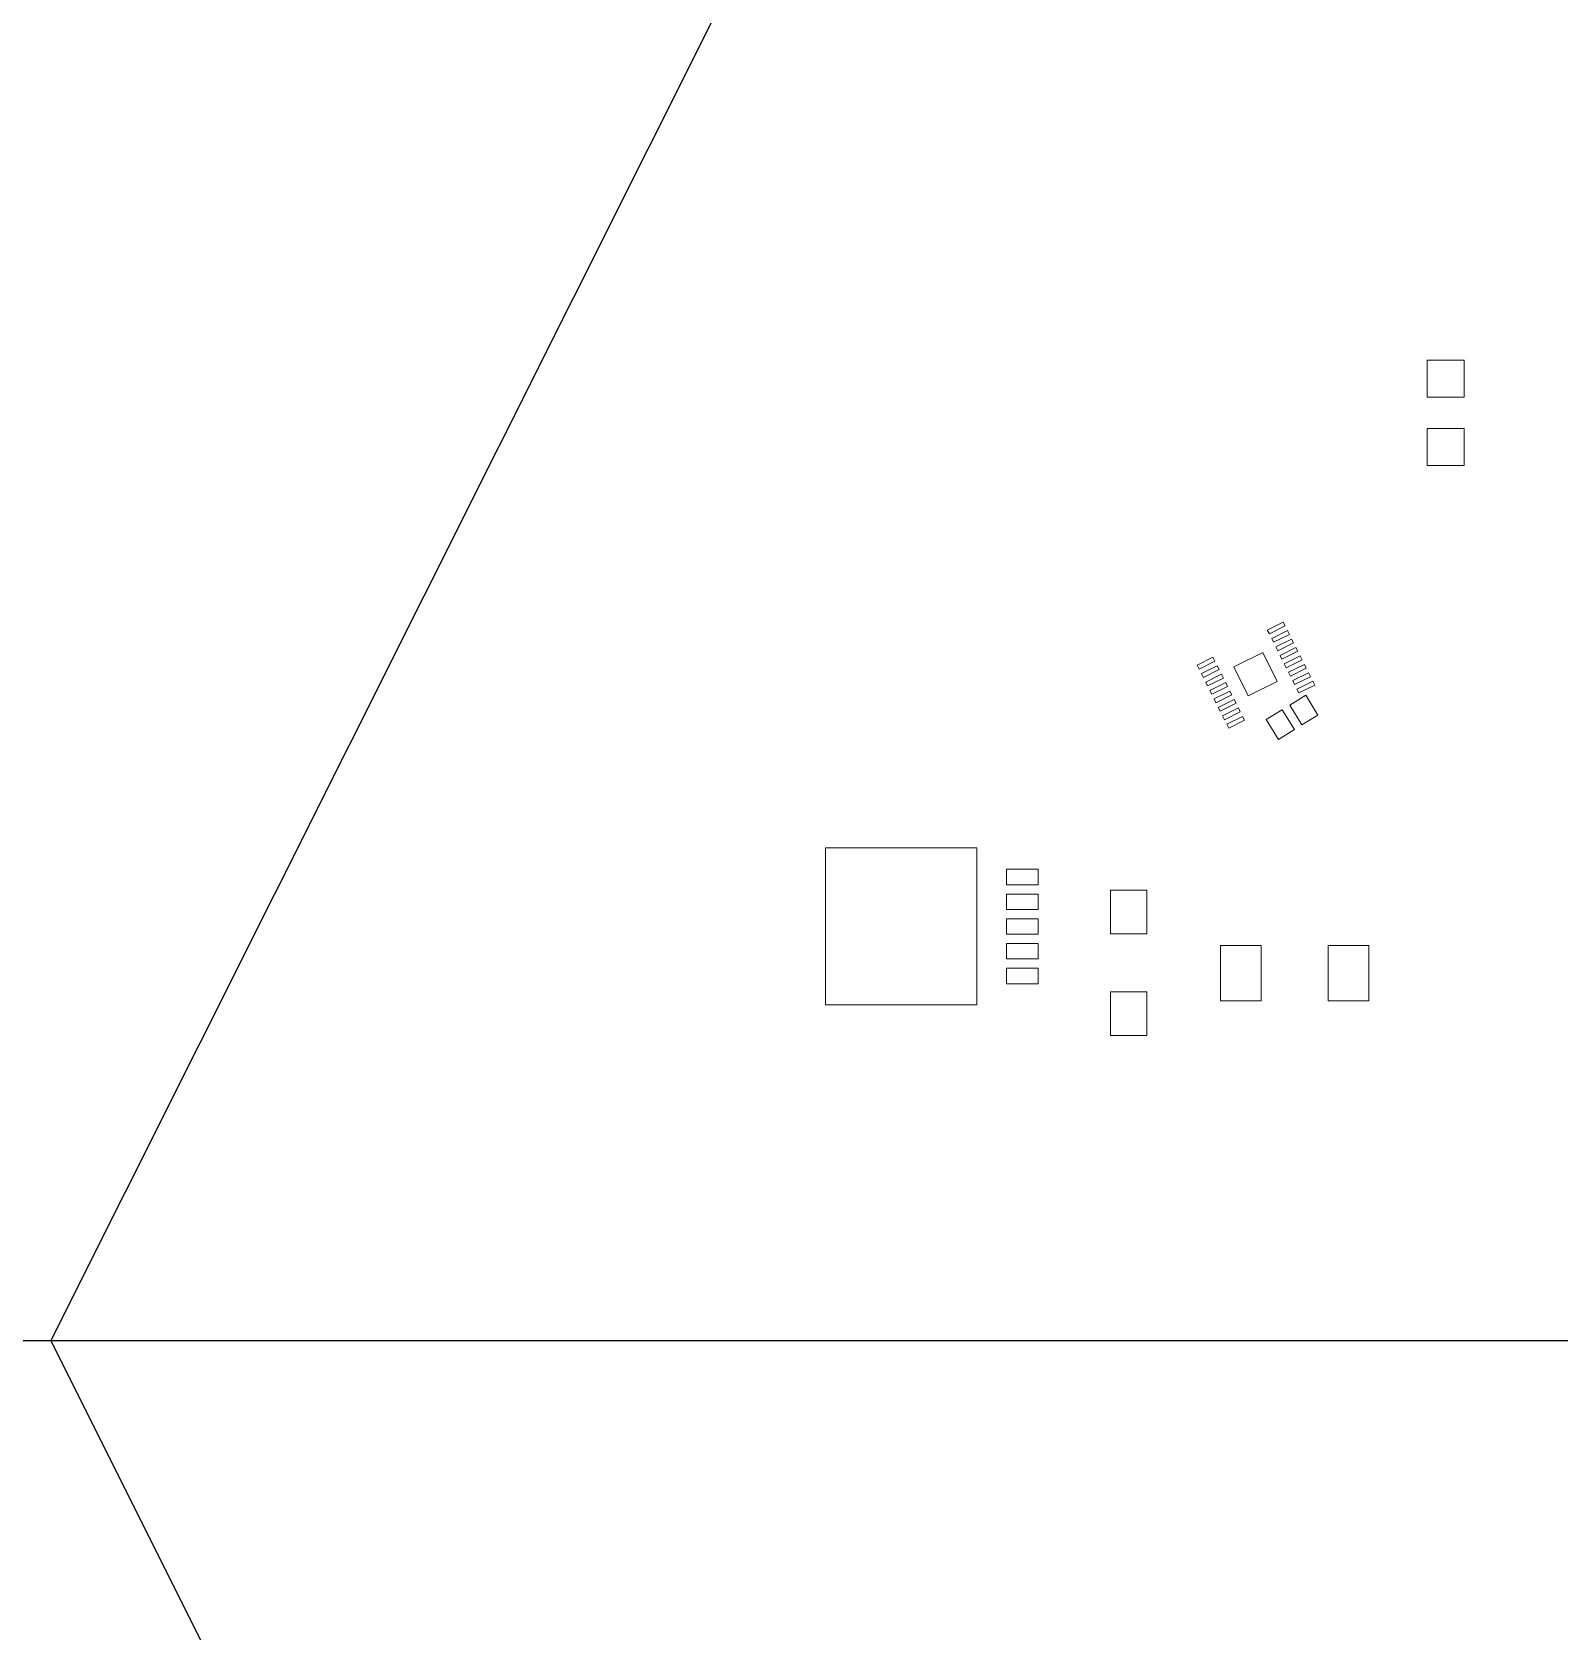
# Model space of a CAD drawing. Header units: inches. Extents: x 70 to 970, y -386 to 214.
# Drawn here: x 189.1 to 294.1, y -9.9 to 100.1 of the extents above; entities that cross this region are included whole.
import ezdxf

# ---------------------------------------------------------------- set-up
doc = ezdxf.new("R2010")
doc.units = ezdxf.units.IN
doc.header["$MEASUREMENT"] = 0

msp = doc.modelspace()

# ---------------------------------------------------------------- linework, layer by layer
at = {"color": 5}
for q in [(236.6, 102.34), (236.6, -82.22)]:
    msp.add_line((190.39, 10.06), q, dxfattribs=at)
at = {"color": 1, "lineweight": 0}
for p, q in [((287.6, 77.52), (285.06, 77.52)), ((285.06, 77.52), (285.06, 74.98)), ((287.6, 74.98), (287.6, 77.52)), ((285.06, 74.98), (287.6, 74.98)), ((285.06, 72.82), (285.06, 70.28)), ((287.6, 72.82), (285.06, 72.82)), ((287.6, 70.28), (287.6, 72.82)), ((285.06, 70.28), (287.6, 70.28)), ((275.15, 59.51), (274.06, 58.96)), ((275.28, 59.24), (275.15, 59.51)), ((274.06, 58.96), (274.2, 58.7)), ((274.2, 58.7), (275.28, 59.24)), ((275.44, 58.93), (274.36, 58.38)), ((274.36, 58.38), (274.49, 58.12)), ((274.49, 58.12), (275.58, 58.66)), ((275.73, 58.34), (274.65, 57.8)), ((275.58, 58.66), (275.44, 58.93)), ((275.87, 58.08), (275.73, 58.34)), ((273.75, 57.42), (271.76, 56.42)), ((274.74, 55.43), (273.75, 57.42)), ((274.65, 57.8), (274.78, 57.53)), ((274.78, 57.53), (275.87, 58.08)), ((276.02, 57.76), (274.94, 57.22)), ((274.94, 57.22), (275.07, 56.95)), ((275.07, 56.95), (276.16, 57.5)), ((276.16, 57.5), (276.02, 57.76)), ((270.32, 57.09), (269.24, 56.54)), ((270.32, 57.09), (269.24, 56.54)), ((269.24, 56.54), (269.37, 56.28)), ((269.24, 56.54), (269.37, 56.28)), ((269.37, 56.28), (270.46, 56.82)), ((269.37, 56.28), (270.46, 56.82)), ((270.61, 56.51), (269.53, 55.96)), ((270.61, 56.51), (269.53, 55.96)), ((269.66, 55.7), (270.75, 56.24)), ((269.66, 55.7), (270.75, 56.24)), ((270.46, 56.82), (270.32, 57.09)), ((270.46, 56.82), (270.32, 57.09)), ((270.75, 56.24), (270.61, 56.51)), ((270.75, 56.24), (270.61, 56.51)), ((271.76, 56.42), (272.75, 54.44)), ((276.32, 57.18), (275.23, 56.64)), ((275.23, 56.64), (275.36, 56.37)), ((275.36, 56.37), (276.45, 56.92)), ((276.61, 56.6), (275.52, 56.06)), ((275.65, 55.79), (276.74, 56.33)), ((276.45, 56.92), (276.32, 57.18)), ((276.74, 56.33), (276.61, 56.6)), ((269.53, 55.96), (269.66, 55.7)), ((269.53, 55.96), (269.66, 55.7)), ((270.91, 55.93), (269.82, 55.38)), ((270.91, 55.93), (269.82, 55.38)), ((269.82, 55.38), (269.95, 55.12)), ((269.82, 55.38), (269.95, 55.12)), ((269.95, 55.12), (271.04, 55.66)), ((269.95, 55.12), (271.04, 55.66)), ((271.2, 55.35), (270.11, 54.8)), ((271.2, 55.35), (270.11, 54.8)), ((270.24, 54.54), (271.33, 55.08)), ((270.24, 54.54), (271.33, 55.08)), ((271.04, 55.66), (270.91, 55.93)), ((271.04, 55.66), (270.91, 55.93)), ((271.33, 55.08), (271.2, 55.35)), ((271.33, 55.08), (271.2, 55.35)), ((272.75, 54.44), (274.74, 55.43)), ((275.52, 56.06), (275.65, 55.79)), ((276.9, 56.02), (275.81, 55.48)), ((275.81, 55.48), (275.94, 55.21)), ((275.94, 55.21), (277.03, 55.75)), ((277.19, 55.44), (276.1, 54.89)), ((276.24, 54.63), (277.32, 55.17)), ((277.03, 55.75), (276.9, 56.02)), ((277.32, 55.17), (277.19, 55.44)), ((270.11, 54.8), (270.24, 54.54)), ((270.11, 54.8), (270.24, 54.54)), ((271.49, 54.76), (270.4, 54.22)), ((271.49, 54.76), (270.4, 54.22)), ((270.4, 54.22), (270.53, 53.95)), ((270.4, 54.22), (270.53, 53.95)), ((270.53, 53.95), (271.62, 54.5)), ((270.53, 53.95), (271.62, 54.5)), ((271.78, 54.18), (270.69, 53.64)), ((271.78, 54.18), (270.69, 53.64)), ((270.82, 53.37), (271.91, 53.92)), ((270.82, 53.37), (271.91, 53.92)), ((271.62, 54.5), (271.49, 54.76)), ((271.62, 54.5), (271.49, 54.76)), ((271.91, 53.92), (271.78, 54.18)), ((271.91, 53.92), (271.78, 54.18)), ((276.71, 54.47), (275.6, 53.79)), ((276.1, 54.89), (276.24, 54.63)), ((277.54, 53.11), (276.71, 54.47)), ((270.69, 53.64), (270.82, 53.37)), ((270.69, 53.64), (270.82, 53.37)), ((272.07, 53.6), (270.98, 53.06)), ((272.07, 53.6), (270.98, 53.06)), ((270.98, 53.06), (271.12, 52.79)), ((270.98, 53.06), (271.12, 52.79)), ((271.12, 52.79), (272.2, 53.34)), ((271.12, 52.79), (272.2, 53.34)), ((272.36, 53.02), (271.27, 52.48)), ((272.36, 53.02), (271.27, 52.48)), ((272.2, 53.34), (272.07, 53.6)), ((272.2, 53.34), (272.07, 53.6)), ((272.49, 52.75), (272.36, 53.02)), ((272.49, 52.75), (272.36, 53.02)), ((275.09, 53.48), (273.98, 52.8)), ((275.92, 52.12), (275.09, 53.48)), ((275.6, 53.79), (276.44, 52.43)), ((276.44, 52.43), (277.54, 53.11)), ((271.27, 52.48), (271.41, 52.21)), ((271.27, 52.48), (271.41, 52.21)), ((271.41, 52.21), (272.49, 52.75)), ((271.41, 52.21), (272.49, 52.75)), ((273.98, 52.8), (274.82, 51.44)), ((274.82, 51.44), (275.92, 52.12)), ((243.67, 43.97), (243.67, 33.17)), ((254.08, 43.97), (243.67, 43.97)), ((254.08, 33.17), (254.08, 43.97)), ((256.13, 42.51), (256.13, 41.44)), ((258.29, 42.51), (256.13, 42.51)), ((258.29, 41.44), (258.29, 42.51)), ((256.13, 41.44), (258.29, 41.44)), ((256.13, 40.8), (256.13, 39.74)), ((258.29, 40.8), (256.13, 40.8)), ((258.29, 39.74), (258.29, 40.8)), ((265.77, 41.07), (263.27, 41.07)), ((263.27, 41.07), (263.27, 38.07)), ((265.77, 38.07), (265.77, 41.07)), ((256.13, 39.74), (258.29, 39.74)), ((256.13, 39.1), (256.13, 38.03)), ((258.29, 39.1), (256.13, 39.1)), ((258.29, 38.03), (258.29, 39.1)), ((256.13, 38.03), (258.29, 38.03)), ((263.27, 38.07), (265.77, 38.07)), ((256.13, 37.4), (256.13, 36.33)), ((258.29, 37.4), (256.13, 37.4)), ((256.13, 36.33), (258.29, 36.33)), ((258.29, 36.33), (258.29, 37.4)), ((273.64, 37.26), (270.84, 37.26)), ((270.84, 37.26), (270.84, 33.46)), ((273.64, 33.46), (273.64, 37.26)), ((281.04, 37.26), (278.24, 37.26)), ((278.24, 37.26), (278.24, 33.46)), ((281.04, 33.46), (281.04, 37.26)), ((256.13, 35.7), (256.13, 34.63)), ((258.29, 35.7), (256.13, 35.7)), ((258.29, 34.63), (258.29, 35.7)), ((256.13, 34.63), (258.29, 34.63)), ((243.67, 33.17), (254.08, 33.17)), ((265.77, 34.07), (263.27, 34.07)), ((263.27, 34.07), (263.27, 31.07)), ((265.77, 31.07), (265.77, 34.07)), ((270.84, 33.46), (273.64, 33.46)), ((278.24, 33.46), (281.04, 33.46)), ((263.27, 31.07), (265.77, 31.07))]:
    msp.add_line(p, q, dxfattribs=at)
at = {"color": 4}
msp.add_line((910.39, 10.06), (80.39, 10.06), dxfattribs=at)

doc.saveas('drawing.dxf')
